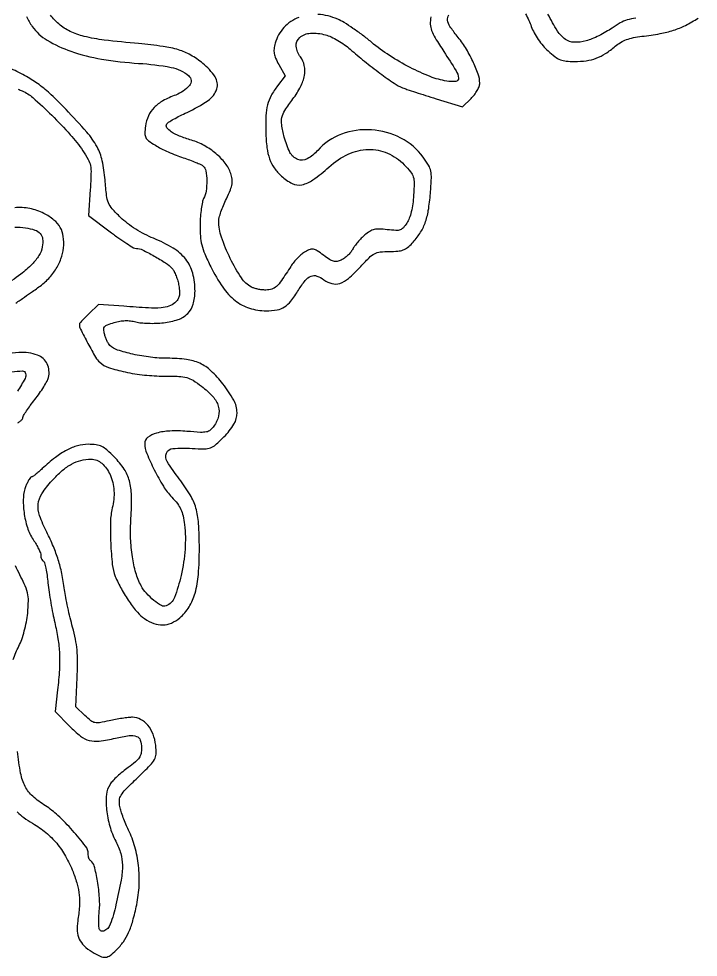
# Model space of a CAD drawing. Extents: x 0 to 2791, y 427 to 2463.
# Drawn here: x 2477.6 to 2706.7, y 1673.1 to 1989.4 of the extents above; entities that cross this region are included whole.
import ezdxf

# ---------------------------------------------------------------- set-up
doc = ezdxf.new("R2010")
doc.units = 0

msp = doc.modelspace()

# ---------------------------------------------------------------- linework, layer by layer
for points in [[(2480.180317, 1990.147368, 0.045192), (2482.099302, 1986.860544, 0.103627), (2487.161602, 1982.186858, 0.051209), (2495.127463, 1978.469153, 0.042067), (2505.517071, 1975.813539, 0.026303), (2518, 1974.389765, -0.031293), (2528.933747, 1973.032104, -0.130843), (2534.863103, 1970.194806, -0.417306), (2535.106773, 1966.89019, -0.126236), (2530.5, 1963.72102, 0.038195), (2526.19449, 1961.757917, 0.073902), (2523.192306, 1959.467673, 0.086812), (2521.291673, 1956.679904, 0.073097), (2520.305469, 1953.240778, 0.024742), (2520.096209, 1950.751235, 0.127821), (2520.395142, 1949.41368, 0.116318), (2521.320924, 1948.327266, 0.018928), (2523.63016, 1946.762272, 0.023136), (2525.503878, 1945.710517, 0.011325), (2527.97886, 1944.537536, 0.011209), (2530.611501, 1943.432184, 0.015962), (2533, 1942.578742, -0.00939), (2535.197383, 1941.825999, -0.01099), (2537.251563, 1941.027383, -0.010012), (2538.953183, 1940.282144, -0.063839), (2539.75, 1939.782221, -0.182276), (2540.669683, 1938.184779, -0.036902), (2540.962356, 1934.86807, -0.039195), (2540.737036, 1931.358049, -0.087458), (2539.90609, 1928.824527, 0.07377), (2539.475407, 1927.622786, 0.015304), (2539.103046, 1925.403603, 0.015766), (2538.828502, 1922.776087, 0.014294), (2538.708452, 1920.049114, 0.019909), (2538.80459, 1916.110434, 0.045896), (2539.264227, 1913.186904, 0.040362), (2540.289233, 1910.178231, 0.012474), (2542.30337, 1905.832213, 0.035982), (2546.335153, 1898.96456, 0.074582), (2550.570771, 1894.433209, 0.090541), (2555.359644, 1891.881091, 0.077417), (2561.016082, 1891, 0.042188), (2564.659411, 1891.307956, 0.100854), (2567.177894, 1892.283854, 0.086653), (2569.338931, 1894.271314, 0.025692), (2571.895146, 1897.984015, -0.031619), (2574.183393, 1901.224651, -0.127087), (2576.112373, 1902.660695, -0.181166), (2578.09141, 1902.717472, -0.079617), (2580.44113, 1901.468197, 0.099147), (2583.166397, 1900.152036, 0.144996), (2585.81205, 1900.24658, 0.096896), (2588.739102, 1901.910445, 0.028805), (2592.45819, 1905.5, -0.010595), (2595.686447, 1908.851206, -0.071418), (2597.531514, 1910.225799, -0.097154), (2599.44789, 1910.827025, -0.027583), (2602.581001, 1911, 0.021042), (2605.347143, 1911.116461, 0.065665), (2607.163995, 1911.513782, 0.078538), (2608.633168, 1912.322497, 0.039697), (2610.198747, 1913.75, 0.043453), (2612.815323, 1917.084824, 0.056653), (2614.554451, 1920.549135, 0.047445), (2615.666283, 1924.775342, 0.020644), (2616.368653, 1930.544486, 0.008074), (2616.695369, 1935.664849, 0.061144), (2616.515347, 1938.074777, 0.085998), (2615.762565, 1940.025615, 0.023567), (2613.930446, 1942.77994, 0.115386), (2606.382064, 1949.227974, 0.103604), (2596.45158, 1951.983967, 0.105188), (2586.374733, 1950.508785, 0.122611), (2578.400918, 1945.065658, -0.083913), (2574.831711, 1942.205611, -0.22467), (2571.661755, 1941.99575, -0.182985), (2569.021994, 1944.395746, -0.056133), (2567.097619, 1949.5266, -0.021166), (2566.229852, 1953.713831, -0.096306), (2566.304165, 1956.190298, -0.089493), (2567.302108, 1958.547175, -0.016916), (2570, 1962.383775, 0.041535), (2572.619253, 1966.527629, 0.076123), (2573.906033, 1970.30038, 0.09622), (2573.855408, 1973.651802, 0.110599), (2572.531803, 1976.55887, -0.140089), (2571.138661, 1980.159317, -0.23899), (2572.302933, 1983.088278, -0.169845), (2575.892392, 1984.550273, -0.078496), (2580.969526, 1984.008206, -0.043802), (2582.880978, 1983.309213, -0.021852), (2585.165884, 1982.114359, -0.021509), (2587.440152, 1980.661322, -0.029561), (2589.340635, 1979.15364, 0.01292), (2594.118697, 1975.097035, 0.010972), (2599.363517, 1971.058895, 0.00988), (2604.177195, 1967.662675, 0.053384), (2607, 1966.164247, 0.014147), (2608.474187, 1965.621028, 0.002321), (2611.358521, 1964.664824, 0.002553), (2614.764145, 1963.572534, 0.00225), (2618.326881, 1962.46748), (2627.153761, 1959.77313), (2630.076881, 1962.573656, 0.03739), (2631.200845, 1963.824381, 0.035664), (2632.145672, 1965.247703, 0.037827), (2632.796109, 1966.6325, 0.091125), (2633, 1967.741955, 0.086037), (2632.470306, 1970.797469, 0.026383), (2630.656919, 1975.134149, 0.026412), (2628.161621, 1979.684211, 0.033001), (2625.361527, 1983.602992, -0.023815), (2622.968841, 1986.824878, -0.117773), (2622.185432, 1988.927295, -0.174701), (2622.590813, 1990.709204, -0.068696)], [(2572.039051, 1989.892333, 0.115152), (2566.973763, 1986.456449, 0.119584), (2564.038464, 1981.177135, 0.036226), (2563.65111, 1979.23618, 0.073025), (2563.684162, 1977.6796, 0.065058), (2564.17197, 1976.085478, 0.02384), (2565.251002, 1973.985034), (2567.412419, 1970.22949), (2564.850095, 1966.864745, 0.036459), (2562.665765, 1963.515773, 0.064191), (2561.451756, 1960.448329, 0.051825), (2560.910477, 1956.744017, 0.016483), (2560.862596, 1951.160075, 0.024212), (2561.241138, 1945.969702, 0.055635), (2562.142002, 1942.16292, 0.06773), (2563.718865, 1939.125024, 0.054602), (2566.154986, 1936.364935, 0.072099), (2569.787745, 1933.908212, 0.161819), (2573.049441, 1933.4824, 0.110442), (2576.750082, 1935.095366, 0.024682), (2582.138503, 1939.456166, -0.072546), (2588.675885, 1943.78515, -0.10296), (2595.437399, 1945.403022, -0.111499), (2601.885095, 1944.146838, -0.097048), (2607.542143, 1940.209953, -0.021011), (2609.70934, 1937.775107, -0.09673), (2610.598005, 1936.118736, -0.079497), (2610.884477, 1934.09918, -0.011556), (2610.714401, 1929.939261, -0.018773), (2610.417137, 1927.021011, -0.024399), (2609.915371, 1924.381311, -0.027341), (2609.251327, 1922.166578, -0.058584), (2608.455639, 1920.572641, -0.037756), (2607.239377, 1918.99091, -0.129247), (2606.16536, 1918.283039, -0.095635), (2604.70025, 1918.084069, -0.015545), (2601.826752, 1918.334113, 0.020355), (2599.15506, 1918.540731, 0.067026), (2597.399486, 1918.369243, 0.079835), (2595.921383, 1917.760697, 0.037422), (2594.239043, 1916.547687, 0.023951), (2593.070575, 1915.464812, 0.017341), (2591.872542, 1914.154923, 0.017584), (2590.819361, 1912.828256, 0.036121), (2590.111004, 1911.707412, -0.048), (2589.422846, 1910.673655, -0.031563), (2588.451632, 1909.623478, -0.031709), (2587.365873, 1908.712772, -0.051801), (2586.330769, 1908.104847, -0.057476), (2584.882405, 1907.636579, -0.114677), (2583.6852, 1907.673082, -0.080175), (2582.357464, 1908.264173, -0.01819), (2580.337538, 1909.691714, 0.014679), (2578.153539, 1911.25831, 0.099344), (2576.931892, 1911.767417, 0.139179), (2575.799421, 1911.676891, 0.038799), (2574.169409, 1910.921611, 0.048121), (2573.004106, 1910.111254, 0.022622), (2571.659152, 1908.860706, 0.022173), (2570.357385, 1907.412446, 0.029013), (2569.309178, 1905.974287, -0.006325), (2566.127264, 1901.164667, -0.053941), (2564.454108, 1899.197848, -0.115558), (2562.924552, 1898.305704, -0.074621), (2560.887574, 1898, -0.028204), (2559.595319, 1898.072951, -0.022131), (2558.208836, 1898.292494, -0.022622), (2556.934391, 1898.613208, -0.049949), (2556.007992, 1898.995723, -0.125112), (2552.639533, 1902.073451, -0.030934), (2548.893442, 1908.620841, -0.032347), (2545.918451, 1915.793554, -0.082309), (2545, 1921.33501, -0.070006), (2545.153371, 1922.425066, -0.013618), (2545.754571, 1924.322771, -0.014227), (2546.585378, 1926.513455, -0.012735), (2547.568751, 1928.736911, 0.013355), (2548.919912, 1931.802218, 0.054528), (2549.480507, 1933.755316, 0.078212), (2549.504441, 1935.410341, 0.048484), (2549.044191, 1937.303079, 0.081302), (2547.187935, 1940.719784, 0.052485), (2544.062888, 1943.976326, 0.049813), (2540.111503, 1946.688814, 0.05335), (2535.789458, 1948.492966, -0.021298), (2531.764043, 1949.878216, -0.051864), (2528.980202, 1951.319233, -0.090022), (2527.521283, 1952.708233, -0.304948), (2527.473308, 1953.956811, -0.114577), (2528.03311, 1954.520732, -0.010149), (2529.763389, 1955.559341, -0.012842), (2531.908682, 1956.716398, -0.009657), (2534.323446, 1957.881763, 0.041266), (2541.393348, 1961.862426, 0.16757), (2544.314005, 1965.757021, 0.227101), (2543.757885, 1969.844341, 0.077967), (2539.634678, 1974.382961, 0.039837), (2535.541205, 1977.171876, 0.055122), (2531.466585, 1978.934639, 0.040296), (2526.218734, 1980.095086, 0.011778), (2518, 1981.032115, -0.007223), (2506.423389, 1982.245247, -0.030778), (2499.585634, 1983.492284, -0.051461), (2494.906399, 1985.172604, -0.065181), (2491.061206, 1987.679606, -0.048114), (2488.256497, 1990.591233, -0.117148)], [(2616.503781, 1990.02238, 0.050557), (2616.338827, 1987.539509, 0.081785), (2616.754059, 1985.468742, 0.047315), (2617.990072, 1982.946572, 0.007675), (2620.918344, 1978.333239, -0.007506), (2625.006383, 1971.897583, -0.114562), (2625.837264, 1969.413396, -0.41218), (2624.938663, 1968.318582, -0.06513), (2621.860655, 1968.406291, -0.054279), (2616.319992, 1969.921932, -0.025347), (2609.534392, 1973.002397, -0.024547), (2602.596155, 1977.02968, -0.029268), (2596.5, 1981.507441, 0.012478), (2593.497297, 1983.87213, 0.011115), (2590.26393, 1986.179977, 0.011227), (2587.263795, 1988.125136, 0.033498), (2585.100614, 1989.267296, 0.09039), (2578.438479, 1990.887302, 0.106646)], [(2648.476017, 1991.078359, -0.012854), (2649.560445, 1988.845344, -0.018526), (2650.394031, 1986.813576, 0.037228), (2651.355312, 1984.699198, 0.025201), (2652.742951, 1982.443592, 0.024992), (2654.370995, 1980.310357, 0.033569), (2656.061309, 1978.563576, 0.022186), (2658.388698, 1976.64134, 0.066326), (2660.183314, 1975.629188, 0.069409), (2662.134127, 1975.146682, 0.025974), (2664.955828, 1975, 0.035425), (2668.932769, 1975.28212, 0.054002), (2672.283536, 1976.136068, 0.053262), (2675.406458, 1977.698366, 0.033349), (2678.695019, 1980.13133, -0.041678), (2680.513385, 1981.430366, -0.044492), (2682.48382, 1982.377559, -0.039064), (2684.804031, 1983.047455, -0.022107), (2687.695019, 1983.510394, 0.015453), (2693.77941, 1984.401851, 0.034121), (2698.332243, 1985.538219, 0.038461), (2702.340436, 1987.184392, 0.025634), (2706.656138, 1989.64303, 0.022054)], [(2685.580165, 1989.616789, 0.042603), (2682.729687, 1989.00799, 0.052152), (2680.340521, 1987.998486, 0.027505), (2677.60743, 1986.288832, -0.022527), (2675.567897, 1984.984613, -0.016044), (2673.17687, 1983.703723, -0.016245), (2670.812517, 1982.627294, -0.03294), (2668.879036, 1981.967428, -0.072085), (2664.866344, 1981.487198, -0.147529), (2661.883927, 1982.468116, -0.100587), (2659.220598, 1985.272556, -0.0233), (2656.01322, 1990.973017, 0.021216)], [(2477.073851, 1722.127737, 0.04685), (2479.232505, 1720.235873, 0.0243), (2482.238598, 1718.277509, -0.03929), (2486.727646, 1715.157686, -0.04769), (2490.364796, 1711.550951, -0.046008), (2493.349829, 1707.209566, -0.032877), (2495.887373, 1701.884017, -0.027375), (2497.27749, 1697.747381, -0.043745), (2497.9519, 1694.083314, -0.041143), (2497.999848, 1690.200753, -0.021112), (2497.454963, 1685.360779, 0.052651), (2497.288, 1681.964379, 0.095435), (2497.9641, 1679.275999, 0.095059), (2499.59294, 1677.024189, 0.051914), (2502.313822, 1674.950227, 0.02716), (2505.054275, 1673.477052, 0.128556), (2506.792495, 1673.154941, 0.142837), (2508.367172, 1673.74089, 0.036369), (2510.450042, 1675.540951, 0.041961), (2512.856811, 1678.389542, 0.048817), (2514.618237, 1681.465261, 0.038905), (2516.017389, 1685.361428, 0.015728), (2517.336155, 1690.856325, 0.039342), (2518.16166, 1697.402292, 0.039074), (2517.95467, 1704.011998, 0.040144), (2516.742154, 1710.32827, 0.047646), (2514.574046, 1716, -0.015251), (2513.670015, 1717.971997, -0.011683), (2512.799215, 1720.177896, -0.011847), (2512.080863, 1722.282514, -0.027227), (2511.6656, 1723.903477, -0.065927), (2511.525577, 1726.06513, -0.120965), (2512.05701, 1727.737175, -0.058264), (2513.591225, 1729.694144, -0.006562), (2517.624181, 1733.655036, 0.006341), (2521.891914, 1737.84281, 0.067805), (2523.351803, 1739.776134, 0.120603), (2523.864911, 1741.620652, 0.035894), (2523.745696, 1744.563824, 0.062408), (2522.838923, 1748.319682, 0.083179), (2521.075053, 1751.347274, 0.097009), (2518.670702, 1753.307066, 0.123235), (2515.901976, 1754, 0.027929), (2514.503053, 1753.921799, 0.009268), (2512.465264, 1753.654924, 0.009195), (2510.213463, 1753.274999, 0.01033), (2508.063385, 1752.825273, -0.013472), (2504.830215, 1752.170174, -0.096229), (2503.242155, 1752.200188, -0.114705), (2501.90479, 1752.828449, -0.022564), (2499.883589, 1754.575273), (2496.792989, 1757.5), (2497.250195, 1767.371771, 0.010533), (2497.383429, 1772.654482, 0.023254), (2497.212644, 1776.684687, 0.026539), (2496.6909, 1780.336364, 0.018719), (2495.735737, 1784.371771, -0.008265), (2494.925167, 1787.502775, -0.005952), (2494.120175, 1791.021708, -0.006013), (2493.434431, 1794.38797, -0.012933), (2493.004669, 1797, 0.015931), (2492.069542, 1802.478383, 0.024821), (2490.882425, 1807.116756, 0.025312), (2489.260652, 1811.548577, 0.017483), (2487.002349, 1816.390921, -0.03177), (2484.587861, 1821.979393, -0.111685), (2484.11458, 1825.843986, -0.120857), (2485.36409, 1829.363569, -0.040279), (2488.75, 1833.706516, -0.0261), (2492.264964, 1837.155295, -0.054462), (2495.394008, 1839.365087, -0.066042), (2498.500423, 1840.584908, -0.060646), (2501.910112, 1841, -0.183882), (2505.562009, 1839.609962, -0.108082), (2508.343724, 1835.779221, -0.088012), (2509.654833, 1830.355055, -0.077221), (2509.115627, 1824.544915, 0.056542), (2508.494062, 1819.924094, 0.016027), (2508.576187, 1812.658619, 0.015182), (2509.106345, 1805.479648, 0.07224), (2510.115336, 1801.5, 0.028902), (2512.169641, 1797.250771, 0.024235), (2514.814277, 1793.000195, 0.024696), (2517.586334, 1789.386946, 0.068158), (2519.969905, 1787.25, 0.059941), (2523.141284, 1785.618841, 0.09497), (2526.145628, 1785.11567, 0.099118), (2529.031285, 1785.76405, 0.07034), (2531.851428, 1787.528438, 0.081216), (2534.985391, 1791.180376, 0.068216), (2537.025118, 1795.861623, 0.049738), (2538.144266, 1802.180158, 0.019715), (2538.466208, 1811, 0.01488), (2538.1931, 1819.349697, 0.055114), (2537.289477, 1824.533799, 0.065419), (2535.361064, 1828.930446, 0.027001), (2531.694461, 1834.313185, -0.023551), (2527.626094, 1840.198108, -0.243055), (2527.394955, 1843.048252, -0.28494), (2529.552336, 1844.587402, -0.03028), (2536, 1844.613037, 0.01246), (2540.211584, 1844.479703, 0.088463), (2542.217855, 1844.823549, 0.094689), (2543.923214, 1845.834276, 0.015273), (2546.75, 1848.490902, 0.059823), (2550.127642, 1852.786161, 0.142317), (2551.178324, 1856.671085, 0.123037), (2550.041038, 1860.887724, 0.039336), (2546.418022, 1866.335016, 0.036598), (2542.385691, 1870.762567, 0.081453), (2538.624441, 1873.315791, 0.077669), (2534.129697, 1874.602429, 0.030953), (2527.71362, 1875, -0.029888), (2522.015545, 1875.340912, -0.025102), (2516.051041, 1876.362978, -0.023616), (2510.882687, 1877.777389, -0.116156), (2508.315805, 1879.335755, -0.062287), (2507.815011, 1879.968545, -0.024654), (2507.286397, 1880.945975, -0.023939), (2506.812986, 1882.070074, -0.027619), (2506.474349, 1883.182458, -0.046054), (2506.241632, 1884.740751, -0.191248), (2506.536594, 1885.625701, -0.128839), (2507.447844, 1886.269216, -0.016878), (2509.715249, 1887.032833, -0.029265), (2511.651275, 1887.491419, -0.035786), (2513.501441, 1887.681781, -0.037279), (2515.293757, 1887.603703, -0.037152), (2517.056705, 1887.260396, 0.042677), (2518.785141, 1886.943563, 0.016462), (2521.220395, 1886.789768, 0.016158), (2523.885983, 1886.795539, 0.019199), (2526.395705, 1886.978753, 0.053539), (2531.280532, 1888.062079, 0.115613), (2534.532913, 1890.080472, 0.126349), (2536.37604, 1893.198921, 0.070727), (2537, 1897.587882, 0.064756), (2536.210128, 1903.661185, 0.101985), (2533.874958, 1908.35168, 0.090004), (2529.629554, 1912.121089, 0.041558), (2523, 1915.434526, -0.024586), (2520.005777, 1916.806217, -0.021369), (2517.013038, 1918.525604, -0.021728), (2514.238621, 1920.455025, -0.028761), (2511.902834, 1922.457058, -0.017714), (2509.050105, 1925.403401, -0.085669), (2507.811335, 1927.366553, -0.069551), (2507.179332, 1929.809942, -0.009318), (2506.670737, 1935.113882, 0.034077), (2505.724393, 1941.590552, 0.073369), (2503.953767, 1946.299025, 0.052979), (2500.529764, 1951.17695, 0.011177), (2493.501606, 1958.8704, 0.013821), (2488.553782, 1963.770634, 0.029201), (2484.406042, 1967.225695, 0.032362), (2480.169079, 1969.950161, 0.021501), (2475, 1972.53542, -0.001143)], [(2477.319548, 1965.69492, 0.018075), (2478.718056, 1965.07446, -0.086664), (2482.326359, 1962.840704, -0.012478), (2488.680893, 1956.895081, -0.015129), (2494.948295, 1950.345966, -0.033965), (2499.19301, 1944.935733, -0.024101), (2500.967898, 1942.03539, -0.078584), (2501.725229, 1939.922219, -0.054716), (2501.930029, 1937.300454, -0.007569), (2501.675668, 1931.83468), (2501.140845, 1923.16936), (2508.432139, 1917.58468, 0.00929), (2511.335241, 1915.445469, 0.012792), (2514.025862, 1913.6405, 0.009462), (2516.314329, 1912.248803, 0.132634), (2517.235763, 1912, -0.113278), (2519.285566, 1911.529568, -0.015149), (2523.24033, 1909.463207, -0.017835), (2527.098382, 1907.111343, -0.063113), (2529.295327, 1905.226161, -0.065407), (2529.958324, 1904.267253, -0.02568), (2530.619294, 1902.798848, -0.024888), (2531.179964, 1901.117372, -0.028387), (2531.542384, 1899.460312, -0.023402), (2531.781359, 1897.331115, -0.073743), (2531.663615, 1895.902723, -0.094985), (2531.162123, 1894.776317, -0.056802), (2530.190442, 1893.672347, -0.103599), (2528.21573, 1892.51771, -0.063767), (2525.564102, 1891.993219, -0.030693), (2521.307774, 1891.965342, -0.004907), (2513, 1892.503036), (2504.5, 1893.136998), (2501.25, 1890.017813, 0.006308), (2500.004522, 1888.791907, 0.009538), (2498.954688, 1887.690933, 0.004838), (2498.100232, 1886.741653, 0.182796), (2498, 1886.47665, 0.117188), (2498.383569, 1884.862577, 0.005901), (2500.895179, 1880.019638, 0.007454), (2503.489427, 1875.328322, 0.078961), (2504.855689, 1873.6306, 0.1056), (2507.872285, 1871.882749, 0.026152), (2513.422264, 1870.39188, 0.026111), (2519.971256, 1869.348928, 0.026435), (2526.566296, 1869, -0.009594), (2531.59683, 1868.903467, -0.05695), (2534.192168, 1868.505509, -0.074149), (2536.323981, 1867.568916, -0.022538), (2539.229731, 1865.550757, -0.04567), (2542.997005, 1862.08735, -0.110231), (2544.855826, 1858.81468, -0.137564), (2544.933043, 1855.537535, -0.090536), (2543.349433, 1852.088498, -0.066109), (2542.142462, 1850.774685, -0.127383), (2540.859704, 1850.167132, -0.061529), (2538.860464, 1850.034935, -0.006864), (2534.297331, 1850.357642, 0.030958), (2528.532804, 1850.486992, 0.059497), (2523.974873, 1849.75932, 0.089409), (2521.031945, 1848.317668, 0.244204), (2520.038049, 1846.301027, 0.09226), (2520.74528, 1842.901652, 0.019454), (2523.273141, 1837.360897, 0.021233), (2526.340282, 1831.869653, 0.052341), (2529.154307, 1828.216967, -0.026442), (2531.049969, 1826.003202, -0.0555), (2532.221647, 1824.067851, -0.054503), (2532.951287, 1821.899564, -0.024669), (2533.44829, 1818.93998, -0.04735), (2533.633636, 1810.67498, -0.037509), (2532.322468, 1801.831453, -0.035597), (2530.064555, 1794.356217, -0.213113), (2527.25994, 1791.546254, -0.22569), (2525.680677, 1791.668947, -0.039049), (2523.137724, 1793.406939, -0.040818), (2520.614829, 1795.800916, -0.058386), (2518.840693, 1798.321128, -0.053927), (2517.061144, 1802.662794, -0.032707), (2515.870871, 1808.091166, -0.02946), (2515.300222, 1814.30626, -0.023497), (2515.396679, 1821.037628, 0.018525), (2515.583806, 1828.746941, 0.06297), (2514.89092, 1833.715837, 0.081559), (2513.102921, 1837.644693, 0.04658), (2509.804455, 1841.699246, 0.016716), (2507.280953, 1844.10417, 0.068219), (2505.527085, 1845.282771, 0.082542), (2503.693024, 1845.831573, 0.03152), (2501.023927, 1846, 0.067299), (2497.428844, 1845.51391, 0.054237), (2493.800814, 1844.076776, 0.043768), (2489.911064, 1841.567054, 0.022594), (2485.5, 1837.808765, -0.009641), (2484.304998, 1836.735974, -0.013592), (2483.196575, 1835.830252, -0.00974), (2482.248723, 1835.126836, -0.154102), (2481.87132, 1835.004627, 0.234799), (2481.560606, 1834.84734, 0.021429), (2481.05792, 1834.10956, 0.024169), (2480.512593, 1833.127555, 0.016474), (2479.985124, 1831.964086, 0.087428), (2479.117481, 1828.052613, 0.044775), (2479.347383, 1823.016418, 0.044152), (2480.498159, 1817.950166, 0.068357), (2482.438951, 1813.912887, -0.015867), (2483.419397, 1812.323999, -0.018351), (2484.247692, 1810.750108, -0.017667), (2484.847687, 1809.378707, -0.094551), (2485, 1808.580457, 0.053598), (2485.064419, 1807.98124, 0.048957), (2485.255152, 1807.389928, 0.052206), (2485.5358, 1806.893078, 0.100014), (2485.868603, 1806.581208, -0.192615), (2486.241295, 1806.07713, -0.011662), (2486.683259, 1804.212743, -0.016068), (2487.096625, 1801.90581, -0.011093), (2487.42216, 1799.272191, 0.010777), (2487.798911, 1796.208344, 0.006428), (2488.372407, 1792.579956, 0.006433), (2489.037031, 1788.978354, 0.01107), (2489.695193, 1786, -0.020716), (2490.801508, 1780.49148, -0.028298), (2491.307725, 1775.456059, -0.025592), (2491.266665, 1770.023905, -0.013148), (2490.688477, 1763.240147), (2489.876955, 1755.980294), (2494.688477, 1751.042879, 0.031189), (2498.410635, 1747.671742, 0.104343), (2501.337371, 1746.201007, 0.096969), (2504.728864, 1745.982325, 0.024847), (2510.164175, 1746.963689, -0.02136), (2514.816928, 1747.837297, -0.124798), (2517.273949, 1747.577304, -0.222918), (2518.558569, 1746.274567, -0.085138), (2519, 1743.700905, -0.05406), (2518.793678, 1741.798206, -0.096447), (2518.170785, 1740.358475, -0.069373), (2516.898982, 1738.963243, -0.017582), (2514.466645, 1737.08343, 0.016373), (2512.614729, 1735.659329, 0.014894), (2510.798981, 1734.072978, 0.0151), (2509.2609, 1732.557318, 0.045657), (2508.346969, 1731.40679, 0.123146), (2507.149, 1727.965342, 0.047723), (2507.176703, 1722.881824, 0.044922), (2508.253576, 1717.300661, 0.050392), (2510.287586, 1712.224206, -0.049197), (2511.958192, 1708.083371, -0.070815), (2512.52362, 1704.177531, -0.046355), (2512.070439, 1699.171011, -0.010455), (2510.338428, 1690.791482, -0.029151), (2508.434226, 1684.24392, -0.216591), (2506.23646, 1681.96785, -0.505702), (2504.639569, 1682.969223, -0.044317), (2504.719509, 1688.571244, 0.043865), (2504.789114, 1693.159144, 0.023898), (2504.112625, 1698.755715, 0.017734), (2503.044106, 1703.932597, 0.197046), (2501.829106, 1705.605619, -0.124507), (2501.510592, 1705.934436, -0.04716), (2501.24355, 1706.520582, -0.043009), (2501.061291, 1707.24256, -0.04035), (2501, 1708.000826, 0.16755), (2500.095647, 1710.623817, 0.016364), (2495.731053, 1715.839885, 0.021757), (2490.782007, 1720.913305, 0.049363), (2486.538597, 1724.17718, -0.044042), (2482.276415, 1727.384041, -0.091135), (2479.743994, 1730.674342, -0.07213), (2478.210839, 1735.147614, -0.019909), (2477.123998, 1742.519918, 0.002561)], [(2476.563984, 1893.568877, -0.000439), (2479.518835, 1895.634884, -0.000439), (2482.170211, 1897.48178, -0.001396), (2483.947321, 1898.710017, 0.04783), (2487.291186, 1901.51255, 0.051031), (2489.961164, 1904.843573, 0.053591), (2491.793137, 1908.48034, 0.065389), (2492.657301, 1912.188419, 0.056405), (2492.601816, 1916.063028, 0.098567), (2491.58498, 1919.095751, 0.094783), (2489.449276, 1921.585469, 0.049095), (2485.996599, 1923.821352, 0.071871), (2481.287254, 1925.450562, 0.068261), (2476.223458, 1925.720504, 0.064579)], [(2476.215454, 1919.165946, -0.045535), (2479.835004, 1918.972868, -0.04293), (2483.021074, 1918.226512, -0.133878), (2484.84531, 1917.025879, -0.159035), (2485.629801, 1915.206549, -0.068482), (2485.509368, 1912.536177, -0.094109), (2484.38085, 1909.62214, -0.055482), (2482.060815, 1906.681681, -0.037232), (2478.229181, 1903.337883, -0.012725), (2472.212147, 1899.063696, -0.031412)], [(2477.302874, 1853.238489, 0.034454), (2478.192187, 1853.924265, 0.036838), (2478.82562, 1854.575703, 0.176227), (2479, 1855.055098, -0.137731), (2479.172689, 1855.670112, -0.008931), (2480.1765, 1857.252372, -0.012474), (2481.470871, 1859.111649, -0.00895), (2483.005107, 1861.125677, 0.013763), (2484.58125, 1863.236562, 0.014633), (2486.005613, 1865.389032, 0.014351), (2487.120617, 1867.306888, 0.063086), (2487.595402, 1868.524087, 0.173458), (2487.14762, 1873.097724, 0.195991), (2483.913816, 1876.066097, 0.108582), (2477.634533, 1876.946085, 0.039382), (2468.696032, 1875.542034, 0.009391)], [(2475.25, 1870.438488, -0.032087), (2478.79715, 1870.718856, -0.337658), (2479.895378, 1869.907049, -0.200606), (2479.699276, 1868.178794, -0.014059), (2477.151318, 1863.899656, -0.06291)], [(2475.657537, 1773.511372, -0.033535), (2477.600283, 1778, 0.034779), (2478.55502, 1780.221005, 0.018356), (2479.441516, 1783.089375, 0.017939), (2480.152934, 1786.167062, 0.022762), (2480.576652, 1789.053149, 0.020304), (2480.827764, 1793.257611, 0.068003), (2480.506902, 1795.993537, 0.047707), (2479.412914, 1799.010362, 0.00647), (2476.447859, 1805.053149, 0.012199)]]:
    msp.add_lwpolyline(points, format="xyb")

doc.saveas('drawing.dxf')
